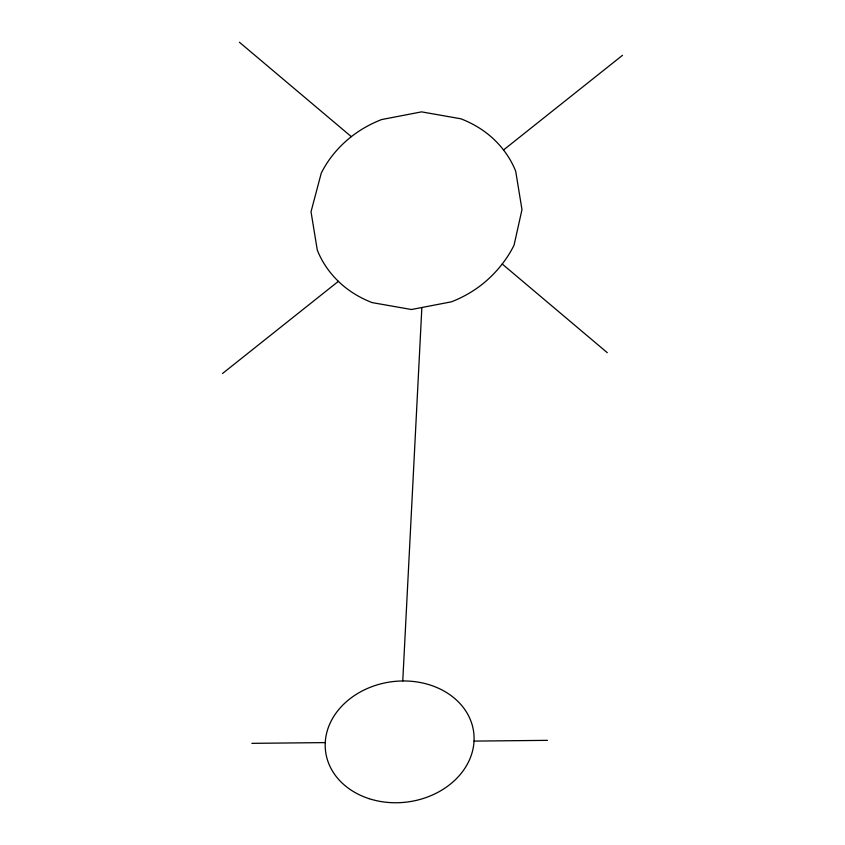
<?xml version="1.0" encoding="UTF-8"?>
<svg xmlns="http://www.w3.org/2000/svg" width="845" height="845" viewBox="0 0 845 845"><rect width="100%" height="100%" fill="white"/><g stroke="black" fill="none" stroke-linecap="round" stroke-linejoin="round"><path stroke-width="1.27" d="M402.769 680.964L421.866 307.506M222.488 373.522L338.37 281.343A108.033 87.732 -7.5 0 0 372.18 302.616L411.452 309.513L451.462 301.813A108.033 87.732 -7.5 0 0 487.512 279.811A132.95 107.97 -7.5 0 0 514.077 245.113L521.978 209.623L515.714 171.303A121.479 98.654 -7.5 0 0 494.663 140.059A108.033 87.732 -7.5 0 0 460.821 118.775L421.56 111.867L381.539 119.578A108.033 87.732 -7.5 0 0 345.489 141.569A121.479 98.654 -7.5 0 0 321.216 173.267L311.023 211.757L317.287 250.078A121.479 98.654 -7.5 0 0 338.338 281.322M503.525 149.966L622.511 55.305M251.863 743.346L325.272 742.607M474.034 741.097L547.433 740.357M239.431 42.25L351.319 136.668M502.226 264.02L607.302 352.692M369.117 798.673A74.666 60.629 -7.5 0 0 473.718 732.446A74.666 60.629 -7.5 0 0 356.115 694.453A74.666 60.629 -7.5 0 0 369.117 798.673"/></g></svg>
